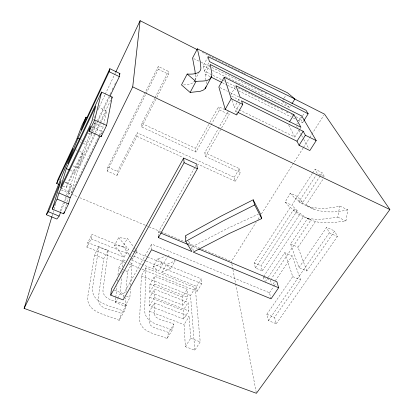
<?xml version="1.0" encoding="UTF-8"?>
<svg xmlns="http://www.w3.org/2000/svg" width="414" height="414" viewBox="0 0 414 414"><rect width="100%" height="100%" fill="white"/><g stroke="black" fill="none" stroke-linecap="round" stroke-linejoin="round"><path stroke-width="0.31" stroke-dasharray="2.07 1.55" d="M154.417 302.976C155.297 307.421 152.616 312.953 155.669 316.845C160.823 321.036 168.032 321.388 173.885 324.224L172.229 330.098L166.966 338.58C157.739 334.088 140.682 333.037 139.637 319.862L141.334 275.879L145.883 267.889L195.258 287.735L200.21 341.871L194.808 350.192L185.363 346.653L184.054 324.602L189.151 316.467L154.417 302.976L149.47 311.328C150.313 315.82 147.539 321.383 150.567 325.347C155.674 329.539 162.878 329.818 168.695 332.618L173.885 324.224M149.563 305.842L154.448 297.557L154.5 289.179L188.142 302.448L188.758 310.961L183.723 319.034L149.563 305.842L149.708 297.356L154.5 289.179M149.796 292.212L154.531 284.102L154.577 276.236L187.195 289.282L187.775 297.283L182.9 305.19L149.796 292.212L149.935 284.242L154.577 276.236M151.555 249.725L151.633 244.069L269.452 292.755L270.901 298.209M145.883 267.889L144.672 311.302C145.945 324.447 162.956 325.497 172.229 330.098M224.807 109.638L218.628 106.636L219.472 109.891L195.957 152.026L141.681 126.974L141.888 123.501L154.712 98.32M115.76 298.023L115.33 302.489L124.987 306.179L129.861 297.625L130.436 288.599M130.638 285.381L132.03 263.464L129.649 262.507M124.987 306.179L125.597 297.842M125.975 292.714L127.522 271.553L132.03 263.464M156.88 97.186L168.57 74.277L168.41 71.415L158.267 66.437L107.842 167.152L107.195 171.096L116.986 175.365L136.899 136.346L137.169 132.775L234.257 177.264L235.261 181.265L197.788 164.151M123.346 297.449L123.636 293.754L151.633 244.069M117.747 298.183L120.163 293.878L121.664 276.557M121.944 273.354L122.166 270.787M122.503 266.937L123.113 259.883L125.489 260.836M115.822 297.387L116.929 285.898M117.359 281.427L117.54 279.512M117.974 275.046L118.647 268.024L123.113 259.883M108.126 250.418L102.926 290.923C103.93 301.697 119.392 300.787 126.472 304.947L124.107 311.561L119.082 320.343C108.747 314.909 86.717 313.527 87.675 297.309L94.542 254.931L98.863 246.687L108.126 250.418L103.764 258.605L98.139 299.689C98.962 310.5 114.487 309.553 121.519 313.626L126.472 304.947M116.986 175.365L117.509 171.386L137.169 132.775M98.863 246.687L92.425 288.454C91.742 304.632 113.746 306.003 124.107 311.561M298.965 267.584L326.651 227.358L334.693 231.017L306.867 270.984L298.965 267.584L290.54 243.96L307.814 218.162C319.329 225.345 333.327 222.566 345.923 220.926L347.801 209.82L339.718 206.043C326.17 209.406 310.779 209.965 298.83 201.649L316.591 174.522M307.814 218.162L313.776 219.166L320.695 219.373L337.762 217.159L339.718 206.043M125.225 262.481L86.914 247.127L91.152 238.904L91.955 234.386L128.454 249.238L124.107 257.177L87.763 242.537L91.955 234.386M86.914 247.127L87.763 242.537M101.772 133.743L102.248 131.455L92.343 126.979M99.22 135.29L103.138 127.186L103.531 125.313M103.666 124.686L106.543 110.921L98.646 107.278M61.029 188.189L71.518 192.608L76.683 173.088L95.101 134.741M65.055 208.832L71.477 185.141L65.107 182.439M62.923 186.134L66.328 187.568L67.57 183.211L85.993 144.605L91.608 129.246L95.593 121.483L91.478 132.697M166.966 338.58L168.695 332.618M52.117 215.953L56.04 203.01M119.082 320.343L121.519 313.626M87.959 133.184L90.832 134.472L91.261 133.287M79.436 151.353L82.903 152.88L64.361 200.521M73.009 165.869L78.122 168.079L87.773 142.69L92.203 133.417M71.477 185.141L60.993 211.461M60.025 211.264L63.647 202.301M92.519 121.131L94.734 116.463M97.776 110.041L104.975 94.858M105.249 94.273L114.383 75.006M114.657 74.422L115.49 72.667M90.832 134.472L97.197 121.126M97.476 120.546L108.825 96.757M109.933 94.439L110.761 92.695M112.147 89.797L113.255 87.473M114.637 84.575L115.47 82.831M66.328 187.568L82.903 152.88M92.482 132.837L97.466 122.404M97.74 121.825L109.648 96.902M78.122 168.079L100.172 122.094M100.452 121.514L110.781 99.976M95.38 134.162L100.405 123.703M100.68 123.118L106.543 110.921M71.518 192.608L98.941 135.87M100.561 134.943L102.248 131.455M107.195 171.096L158.288 69.236L158.267 66.437M155.002 97.745L168.41 71.415M141.681 126.974L156.59 97.761M193.907 81.967L194.771 80.337M195.061 79.793L199.098 72.176M224.523 81.123L204.361 71.063L203.155 65.914L208.076 56.64M204.361 71.063L209.422 61.572M206.472 83.602L205.08 74.111L210.219 64.496M124.107 257.177L114.435 245.58L118.658 237.693L127.388 238.438L133.675 247.07M135.564 249.404L137.07 251.272L132.703 259.143L127.486 252.566L123.155 246.237L127.388 238.438M195.957 152.026L195.444 148.305L209.541 122.963M209.857 122.404L218.628 106.636M230.743 95.034L235.949 85.739M115.33 302.489L117.447 298.722M158.417 236.358L158.402 232.063L196.107 165.145M235.261 181.265L240.462 172.566L205.447 156.404L204.816 152.647L227.86 111.837M205.447 156.404L221.247 128.526M221.562 127.967L229.149 114.585L228.176 111.278M299.586 129.458L294.846 137.075L234.288 107.443L237.662 101.487M237.972 100.949L240.12 97.161M236.73 114.963L235.514 111.221L240.203 102.998M290.157 207.585L254.149 262.885L255.407 267.977L262.367 270.916L261.027 265.798L297.211 210.798L290.157 207.585L285.127 202.146L290.25 193.209L297.149 196.402L302.758 202.374L320.131 175.96M157.553 258.895L163.028 263.309L158.536 271.046L153.108 266.637L157.553 258.895L165.305 256.364M297.211 210.798L292.01 205.297L297.149 196.402M153.108 266.637L163.887 262.952L167.339 257.006M141.986 269.198L197.064 291.27L196.598 286.374L161.77 272.345L166.273 264.629L175.127 260.913L173.657 259.728M161.77 272.345L170.671 268.479L175.127 260.913M234.257 177.264L239.385 168.653L204.816 152.647M282.943 100.183L283.895 98.589M284.216 98.056L285.805 95.396M212.444 70.427L289.676 107.531L290.649 105.922M182.9 305.19L182.419 297.097L187.195 289.282M194.808 350.192L190.502 295.441L195.258 287.735M196.598 286.374L201.245 278.86L166.273 264.629M296.755 124.143L297.423 123.056M298.763 120.888L301.107 117.095M303.617 121.1L302.644 122.668L300.564 119.061L302.261 116.313M302.603 115.765L304.3 113.017M183.723 319.034L183.211 310.422L188.142 302.448M197.064 291.27L201.768 283.694L201.245 278.86M299.922 128.909L300.6 127.822M231.742 263.304L231.379 261.4L256.225 222.137M257.948 219.41L259.676 216.682M261.4 213.955L303.151 147.969M303.498 147.425L309.361 138.152M309.708 137.608L311.431 134.881M311.778 134.338L323.857 115.247M185.363 346.653L190.719 338.269L189.151 316.467M302.758 202.374L295.679 199.108L312.316 173.549M312.663 173.016L315.09 169.29L322.258 172.726L324.55 176.923L317.29 173.456L315.09 169.29M255.407 267.977L293.179 210.286L300.326 213.541L305.082 217.055L310.862 220.088L271.548 278.529M320.488 175.422L322.258 172.726M262.367 270.916L300.326 213.541M298.83 201.649L306.008 204.951L323.479 178.543M263.583 276.573L303.426 216.708L310.862 220.088M265.384 281.541L267.889 277.794M268.251 277.261L284.739 252.628L292.17 255.857L300.605 279.967L274.565 317.372L276.236 323.743L268.407 320.607L266.839 314.257L292.739 276.624L284.739 252.628M273.074 284.071L274.875 281.411M275.238 280.878L292.17 255.857M306.867 270.984L298.002 247.241L315.359 221.593M269.452 292.755L273.706 286.483M274.063 285.96L276.19 282.829M268.407 320.607L329.249 232.828L326.651 227.358M276.236 323.743L337.4 236.518L334.693 231.017M193.126 250.858L192.712 246.459L227.809 228.243L258.419 214.121M347.801 209.82C334.139 213.106 319.163 213.055 306.696 205.882M114.435 245.58L123.155 246.237M130.41 258.967L132.703 259.143M133.629 250.977L135.347 251.127M135.921 251.174L137.07 251.272M190.719 338.269L200.21 341.871M149.47 311.328L184.054 324.602M120.163 293.878L124.159 295.42M126.441 296.305L129.861 297.625M114.316 290.147L123.636 293.754M149.708 297.356L183.211 310.422M154.448 297.557L188.758 310.961M149.935 284.242L182.419 297.097M141.334 275.879L190.502 295.441M118.647 268.024L121.607 269.204M122.197 269.436L127.522 271.553M154.531 284.102L187.775 297.283M94.542 254.931L103.764 258.605M128.816 263.92L139.596 268.241M266.839 314.257L274.565 317.372M131.693 260.23L158.536 271.046M91.152 238.904L129.416 254.398M133.603 256.09L145.562 260.934M146.158 261.177L201.768 283.694M132.48 250.874L146.856 256.727M147.451 256.97L163.028 263.309M263.785 277.339L270.466 280.138L271.481 283.823M61.334 189.954L70.846 193.949M71.441 194.197L77.387 196.697M79.762 197.695L145.169 225.175M145.764 225.423L160.627 231.669M161.222 231.923L185.006 241.916M187.977 243.163L199.274 247.908M201.654 248.907L231.379 261.4M158.402 232.063L160.166 232.803M189.012 244.907L191.366 245.895L191.713 249.663M192.712 246.459L197.452 248.447M292.739 276.624L300.605 279.967M58.058 179.174L59.844 179.935M65.195 182.201L67.57 183.211M254.149 262.885L261.027 265.798M70.339 170.361L76.683 173.088M107.842 167.152L117.509 171.386M290.54 243.96L298.002 247.241M75.964 149.827L77.123 150.339M81.377 139.844L82.541 140.362M84.865 141.397L87.773 142.69M79.711 141.821L80.854 142.328M83.136 143.337L85.993 144.605M329.249 232.828L337.4 236.518M93.973 123.025L103.138 127.186M136.899 136.346L182.564 157.201M285.127 202.146L292.01 205.297M141.888 123.501L195.444 148.305M337.762 217.159L345.923 220.926M262.616 91.924L211.663 67.373M264.934 93.021L267.827 94.392M203.155 65.914L210.121 69.298M219.472 109.891L229.149 114.585M193.716 58.617L200.666 62.007M201.245 62.291L209.349 66.245M158.288 69.236L168.57 74.277M235.514 111.221L237.253 112.07M231.586 96.151L240.824 100.711M220.01 87.566L227.503 91.271M230.381 92.7L239.028 96.98M205.08 74.111L210.85 76.983M222.396 82.728L227.017 85.03M227.591 85.315L236.254 89.626M238.562 90.775L291.099 116.924M293.407 118.073L295.715 119.222M298.023 120.37L302.644 122.668M226.831 82.272L235.468 86.583M238.35 88.022L278.674 108.137M280.977 109.286L283.859 110.724M286.162 111.873L289.044 113.312M291.347 114.461L293.076 115.325M295.958 116.758L300.564 119.061M202.363 52.242L243.282 72.978M243.856 73.268L247.313 75.022M250.775 76.776L252.504 77.651M303.426 216.708L297.795 213.743L293.179 210.286M306.008 204.951L314.086 209.282M168.281 255.386L169.259 256.178M163.887 262.952L170.671 268.479M282.307 101.249L289.676 107.531M290.25 193.209L295.679 199.108M118.658 237.693L128.454 249.238M134.053 247.536L135.187 248.938M185.648 236.358L187.237 239.007M188.505 241.129L191.366 245.895M296.698 126.353L297.309 127.476M298.836 130.286L301.283 134.788M301.594 135.352L303.426 138.726M303.731 139.285L308.937 148.849M288.734 125.209L294.846 137.075M231.975 100.328L234.288 107.443M239.385 168.653L240.462 172.566M263.232 277.106L264.189 280.78M231.861 263.935L232.823 269.007M232.947 269.643L256.416 393.3M195.284 74.722L195.506 77.775A99.112 22.656 26.8 0 1 195.248 79.767M195.02 80.368A99.112 22.656 26.8 0 1 182.947 84.932"/><path stroke-width="0.62" d="M291.948 103.779L294.871 98.951L287.394 92.741L246.744 73.211L197.364 48.826L200.169 61.277L200.852 67.684A99.841 21.207 27.1 0 1 187.18 74.044L181.492 84.911L190.135 92.436L200.045 91.349L203.134 90.226L205.07 88.731L211.642 76.58L211.88 73.578L210.219 64.496L308.171 113.772L303.943 120.577M110.735 295.141L111.402 289.019L183.661 158.044L196.743 164.016L197.38 168.741L158.422 237.584L191.884 251.546L185.757 241.378L185.327 235.83L221.397 215.963L253.182 199.812L260.152 213.324L261.736 218.592L228.885 233.693L193.245 252.116L278.632 287.74L271.061 298.815L151.555 249.725L123.149 299.912L110.735 295.141L184.09 162.697L183.661 158.044M294.577 98.972L324.545 114.155L389.874 209.525L256.416 393.3L24.126 308.394L132.718 86.888L140.118 20.7L197.173 49.613M109.927 96.322L119.341 76.616L119.9 73.552L109.845 68.724L81.072 130.094L86.04 117.141L87.163 117.648M99.997 136.108L70.168 197.711L68.543 203.848L63.704 213.821L52.293 209.132L57.07 199.077L58.912 192.996L90.594 126.187L89.284 131.254L101.171 136.599L106.589 125.437L112.178 97.062L101.58 92.099L67.896 163.659L77.889 138.297L109.13 71.731L109.845 68.724M101.171 136.599L101.409 135.456M89.284 131.254L94.635 119.993L101.58 92.099M63.704 213.821L64.211 211.952M66.302 168.622L60.444 187.946L91.68 121.985L95.825 105.974L66.302 168.622L69.19 169.864M24.126 308.394L51.931 216.569M52.293 209.132L61.055 180.721L48.391 211.72L46.327 214.731L56.884 219.037L59.13 216.108L60.76 212.04M58.948 184.453L56.677 183.495L58.058 179.174L76.285 140.299L82.148 124.976L86.04 117.141M46.327 214.731L73.076 148.559L56.677 183.495M115.765 72.083L140.118 20.7M119.346 74.711L119.9 73.552M111.62 98.227L112.178 97.062M197.364 48.826L192.562 58.053L195.015 71.058L195.237 74.111M190.135 92.436L195.951 81.486C201.007 80.544 209.039 82.474 211.642 76.58M205.07 88.731L206.141 86.769M316.208 140.584L301.775 116.013L224.233 77.195L218.856 86.992L225.216 109.358L236.73 114.963L242.77 104.406L241.45 100.804L303.183 131.29L305.392 135.254L316.208 140.584L309.853 150.536L299.084 145.298L296.978 141.21L237.838 112.354M225.216 109.358L231.203 98.713L224.233 77.195M289.427 121.99L293.904 114.678L235.949 85.739L240.12 97.161L300.937 127.279L293.904 114.678M296.978 141.21L303.183 131.29M299.084 145.298L305.392 135.254M185.757 241.378L222.385 221.278L254.677 204.935L253.182 199.812M48.391 211.72L59.13 216.108M57.07 199.077L68.543 203.848M58.912 192.996L70.168 197.711M160.756 233.051L188.427 244.658M198.637 248.943L276.899 281.784L278.632 287.74M77.889 138.297L79.633 139.073M184.09 162.697L197.38 168.741M94.635 119.993L106.589 125.437M132.718 86.888L389.874 209.525M109.13 71.731L119.341 76.616M294.871 98.951L208.076 56.64L209.422 61.572L305.998 110.269L308.171 113.772M231.203 98.713L242.77 104.406M210.85 76.983L221.821 82.443M187.175 74.044L195.951 81.486M254.677 204.935L261.736 218.592M158.417 236.358L158.422 237.584"/></g></svg>
